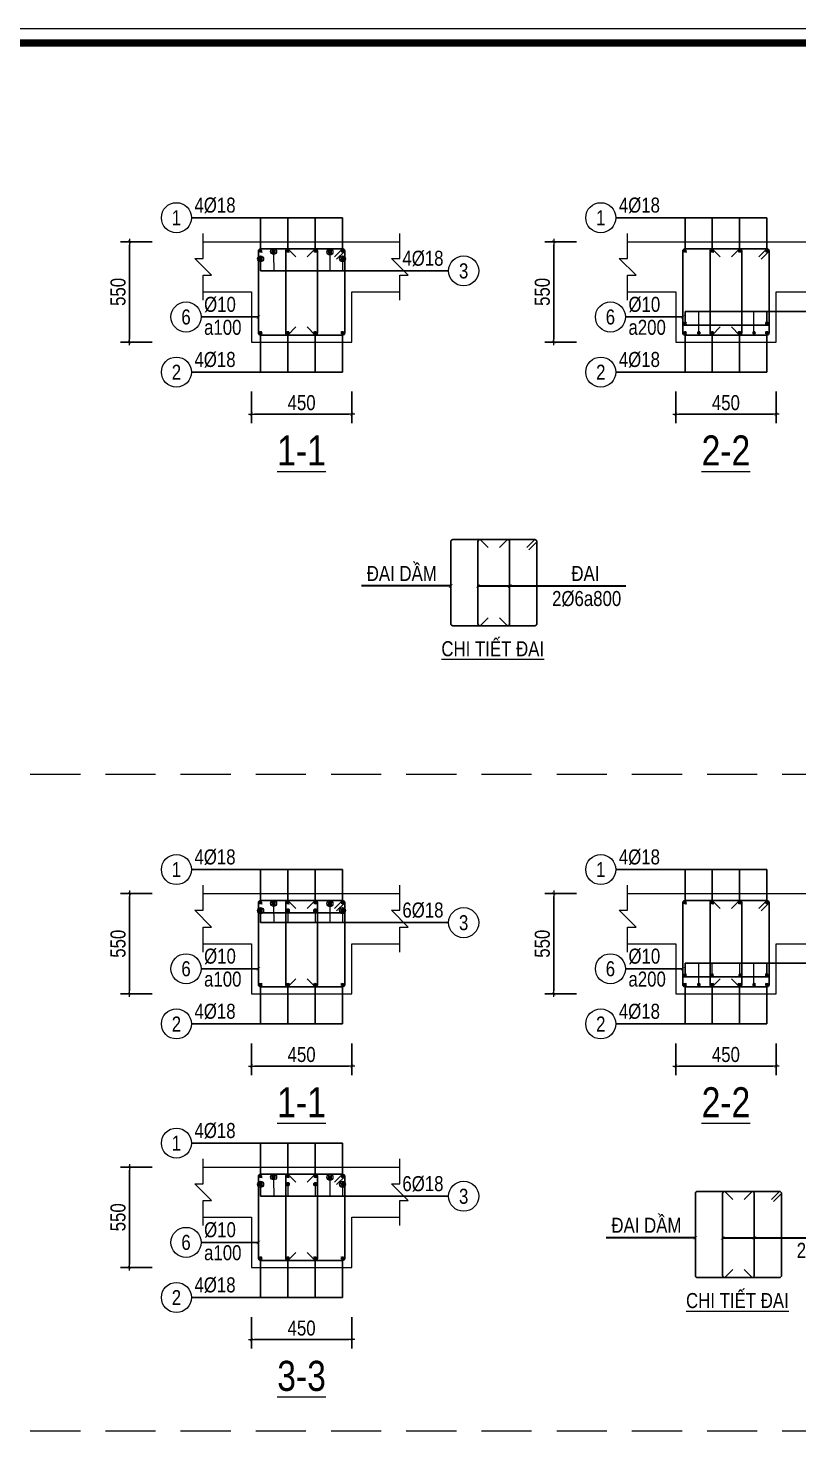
# Model space of a CAD drawing. Header units: millimetres. Extents: x 397144 to 10081729, y 99180 to 1327802.
# Drawn here: x 4946735 to 4954403, y 707265 to 721490 of the extents above; entities that cross this region are included whole.
import ezdxf
from ezdxf.enums import TextEntityAlignment as Align

# ---------------------------------------------------------------- set-up
doc = ezdxf.new("R2010")
doc.units = ezdxf.units.MM
doc.header["$PDSIZE"] = -10
doc.linetypes.add('HIDDEN', pattern=[0.375, 0.25, -0.125])
doc.layers.get('0').update_dxf_attribs({"linetype": 'CONTINUOUS'})
doc.layers.get('Defpoints').update_dxf_attribs({"color": 12, "linetype": 'CONTINUOUS'})
for name, color, linetype, lineweight in [('kata_dim', 8, 'CONTINUOUS', 13), ('kata_net khuat', 9, 'HIDDEN', 5), ('kata_net manh', 8, 'CONTINUOUS', 5), ('kata_net thay', 4, 'CONTINUOUS', 20), ('kata_text', 7, 'CONTINUOUS', 20), ('kata_thep chu', 1, 'CONTINUOUS', 35), ('kata_thep dai', 220, 'CONTINUOUS', 25)]:
    doc.layers.add(name, color=color, linetype=linetype, lineweight=lineweight)
doc.styles.add('kata_text', font='arial.ttf', dxfattribs={"width": 0.8})
doc.styles.add('Star-HelCon', font='VHELVCN_0.TTF')
doc.dimstyles.new('kata_dim_30', dxfattribs={"dimscale": 60, "dimtxt": 2.5, "dimasz": 0.5, "dimexe": 1.5, "dimexo": 2.5, "dimtad": 1, "dimdec": 0, "dimlfac": 0.5, "dimzin": 0, "dimdsep": 46, "dimtxsty": 'kata_text', "dimblk": 'kata_block_ArchTick', "dimcen": 0.09, "dimdle": 1.2, "dimclrd": 8, "dimclre": 8, "dimclrt": 3, "dimadec": 0, "dimazin": 0, "dimtfac": 1, "dimtdec": 0, "dimtix": 1, "dimtofl": 0, "dimtmove": 0, "dimatfit": 3, "dimfxl": 3.75, "dimfxlon": 1, "dimtolj": 1, "dimtzin": 0, "dimarcsym": 0})
doc.dimstyles.new('kata_dim_70', dxfattribs={"dimscale": 70, "dimtxt": 2.15, "dimasz": 0.5, "dimexe": 1, "dimexo": 2, "dimtad": 1, "dimdec": 0, "dimrnd": 5, "dimzin": 0, "dimdsep": 46, "dimtxsty": 'Star-HelCon', "dimblk": 'kata_block_ArchTick', "dimcen": 0.09, "dimdle": 1.2, "dimclrd": 8, "dimclre": 8, "dimclrt": 3, "dimadec": 0, "dimazin": 0, "dimtfac": 1, "dimtdec": 0, "dimtix": 1, "dimtmove": 2, "dimatfit": 3, "dimfxl": 3.75, "dimfxlon": 1, "dimtolj": 1, "dimtzin": 0, "dimarcsym": 0})

# ---------------------------------------------------------------- blocks, each defined once
blk = doc.blocks.new('CHG_XX_Khung ten')
blk.add_lwpolyline([(15, 579), (826, 579), (826, 15), (15, 15)], close=True)
at = {"color": 4, "linetype": 'Continuous', "const_width": 1}
blk.add_lwpolyline([(17, 577), (824, 577), (824, 17), (17, 17)], close=True, dxfattribs=at)
blk = doc.blocks.new('kata_block_ArchTick')
at = {"color": 8}
blk.add_line((1, 0), (-1, 0), dxfattribs=at)
at = {"color": 8, "const_width": 0.15}
blk.add_lwpolyline([(-0.5, -0.5), (0.5, 0.5)], dxfattribs=at)
blk = doc.blocks.new('*D75')
at = {"layer": 'Defpoints', "color": 0, "transparency": 16777216}
for p in [(4948958, 711860), (4949958, 711860), (4949958, 711140)]:
    blk.add_point(p, dxfattribs=at)
at = {"layer": 'kata_dim', "color": 8, "lineweight": -2, "transparency": 16777216}
for p, q in [((4948958, 711365), (4948958, 711050)), ((4949958, 711365), (4949958, 711050)), ((4948988, 711140), (4949928, 711140))]:
    blk.add_line(p, q, dxfattribs=at)
at = {"layer": 'kata_dim', "color": 8, "lineweight": -2, "transparency": 16777216, "xscale": 30, "yscale": 30, "zscale": 30, "rotation": 180}
blk.add_blockref('kata_block_ArchTick', (4948958, 711140), dxfattribs=at)
at = {"layer": 'kata_dim', "color": 8, "lineweight": -2, "transparency": 16777216, "xscale": 30, "yscale": 30, "zscale": 30}
blk.add_blockref('kata_block_ArchTick', (4949958, 711140), dxfattribs=at)
at = {"layer": 'kata_dim', "color": 3, "transparency": 16777216, "insert": (4949458, 711254), "char_height": 150, "attachment_point": 5, "style": 'kata_text'}
blk.add_mtext('\\A1;450', dxfattribs=at)
blk = doc.blocks.new('kata_block_TD')
at = {"color": 6, "linetype": 'ByBlock', "lineweight": -2, "style": 'kata_text', "width": 0.8}
blk.add_attdef('SECTDET2', text='', height=5, dxfattribs=at).set_placement((0, 7.97), align=Align.CENTER)
at = {"color": 0, "linetype": 'ByBlock', "lineweight": -2, "style": 'kata_text', "width": 0.8}
blk.add_attdef('SECTDET1', text='', height=5, dxfattribs=at).set_placement((0, 1.47), align=Align.CENTER)
at = {"color": 3, "lineweight": 25, "style": 'kata_text', "width": 0.8}
blk.add_attdef('SSCALE', text='', height=2.5, dxfattribs=at).set_placement((0, -4), align=Align.CENTER)
blk = doc.blocks.new('*D76')
at = {"layer": 'Defpoints', "color": 0, "transparency": 16777216}
for p in [(4947742, 712860), (4948958, 712860), (4948958, 711860)]:
    blk.add_point(p, dxfattribs=at)
at = {"layer": 'kata_dim', "color": 8, "lineweight": -2, "transparency": 16777216}
for p, q in [((4947967, 712860), (4947652, 712860)), ((4947742, 711890), (4947742, 712830)), ((4947967, 711860), (4947652, 711860))]:
    blk.add_line(p, q, dxfattribs=at)
at = {"layer": 'kata_dim', "color": 8, "lineweight": -2, "transparency": 16777216, "xscale": 30, "yscale": 30, "zscale": 30}
for p, rotation in [((4947742, 712860), 90), ((4947742, 711860), 270)]:
    blk.add_blockref('kata_block_ArchTick', p, dxfattribs=dict(at, rotation=rotation))
at = {"layer": 'kata_dim', "color": 3, "transparency": 16777216, "insert": (4947628, 712360), "char_height": 150, "attachment_point": 5, "rotation": 90, "style": 'kata_text'}
blk.add_mtext('\\A1;550', dxfattribs=at)
blk = doc.blocks.new('kata_block_THEP')
at = {"layer": 'kata_thep chu', "color": 0}
for p, q in [((-0.5, 0), (0.5, 0)), ((-0.35, 0.35), (0.35, -0.35)), ((0.35, 0.35), (-0.35, -0.35)), ((0, 0.5), (0, -0.5))]:
    blk.add_line(p, q, dxfattribs=at)
at = {"layer": 'kata_thep chu', "color": 0, "const_width": 0.0833}
blk.add_lwpolyline([(-0.5, 0, 1), (0.5, 0, 1), (-0.5, 0, 1)], format="xyb", dxfattribs=at)
blk = doc.blocks.new('*U12')
blk.add_circle((-2.5, 0), 2.5)
at = {"layer": 'kata_text', "color": 3, "style": 'kata_text', "width": 0.8}
blk.add_attdef('DK1', (0.5, 0.85), '', height=2.5, dxfattribs=at)
at = {"layer": 'kata_text', "color": 7, "style": 'kata_text', "width": 0.8}
blk.add_attdef('SH2', text='', height=2.5, dxfattribs=at).set_placement((-2.5, 0), align=Align.MIDDLE)
blk = doc.blocks.new('*U11')
blk.add_circle((2.5, 0), 2.5)
at = {"layer": 'kata_text', "color": 3, "style": 'kata_text', "width": 0.8}
blk.add_attdef('DK2', text='', height=2.5, dxfattribs=at).set_placement((-0.85, 0.85), align=Align.RIGHT)
at = {"layer": 'kata_text', "color": 7, "style": 'kata_text', "width": 0.8}
blk.add_attdef('SH3', text='', height=2.5, dxfattribs=at).set_placement((2.5, 0), align=Align.MIDDLE)
blk = doc.blocks.new('*U13')
blk.add_circle((-2.5, 0), 2.5)
at = {"layer": 'kata_text', "color": 3, "style": 'kata_text', "width": 0.8}
for tag, p in [('DK1', (0.5, 0.85)), ('KC1', (0.5, -2.97))]:
    blk.add_attdef(tag, p, '', height=2.5, dxfattribs=at)
at = {"layer": 'kata_text', "color": 7, "style": 'kata_text', "width": 0.8}
blk.add_attdef('SH2', text='', height=2.5, dxfattribs=at).set_placement((-2.5, 0), align=Align.MIDDLE)
blk = doc.blocks.new('*D77')
at = {"layer": 'Defpoints', "color": 0, "transparency": 16777216}
for p in [(4953189, 711860), (4954189, 711860), (4954189, 711140)]:
    blk.add_point(p, dxfattribs=at)
at = {"layer": 'kata_dim', "color": 8, "lineweight": -2, "transparency": 16777216}
for p, q in [((4953189, 711365), (4953189, 711050)), ((4954189, 711365), (4954189, 711050)), ((4953219, 711140), (4954159, 711140))]:
    blk.add_line(p, q, dxfattribs=at)
at = {"layer": 'kata_dim', "color": 8, "lineweight": -2, "transparency": 16777216, "xscale": 30, "yscale": 30, "zscale": 30, "rotation": 180}
blk.add_blockref('kata_block_ArchTick', (4953189, 711140), dxfattribs=at)
at = {"layer": 'kata_dim', "color": 8, "lineweight": -2, "transparency": 16777216, "xscale": 30, "yscale": 30, "zscale": 30}
blk.add_blockref('kata_block_ArchTick', (4954189, 711140), dxfattribs=at)
at = {"layer": 'kata_dim', "color": 3, "transparency": 16777216, "insert": (4953689, 711254), "char_height": 150, "attachment_point": 5, "style": 'kata_text'}
blk.add_mtext('\\A1;450', dxfattribs=at)
blk = doc.blocks.new('*D78')
at = {"layer": 'Defpoints', "color": 0, "transparency": 16777216}
for p in [(4951973, 712860), (4953189, 712860), (4953189, 711860)]:
    blk.add_point(p, dxfattribs=at)
at = {"layer": 'kata_dim', "color": 8, "lineweight": -2, "transparency": 16777216}
for p, q in [((4952198, 712860), (4951883, 712860)), ((4951973, 711890), (4951973, 712830)), ((4952198, 711860), (4951883, 711860))]:
    blk.add_line(p, q, dxfattribs=at)
at = {"layer": 'kata_dim', "color": 8, "lineweight": -2, "transparency": 16777216, "xscale": 30, "yscale": 30, "zscale": 30}
for p, rotation in [((4951973, 712860), 90), ((4951973, 711860), 270)]:
    blk.add_blockref('kata_block_ArchTick', p, dxfattribs=dict(at, rotation=rotation))
at = {"layer": 'kata_dim', "color": 3, "transparency": 16777216, "insert": (4951859, 712360), "char_height": 150, "attachment_point": 5, "rotation": 90, "style": 'kata_text'}
blk.add_mtext('\\A1;550', dxfattribs=at)
blk = doc.blocks.new('*D79')
at = {"layer": 'Defpoints', "color": 0, "transparency": 16777216}
for p in [(4948958, 709131), (4949958, 709131), (4949958, 708411)]:
    blk.add_point(p, dxfattribs=at)
at = {"layer": 'kata_dim', "color": 8, "lineweight": -2, "transparency": 16777216}
for p, q in [((4948958, 708636), (4948958, 708321)), ((4949958, 708636), (4949958, 708321)), ((4948988, 708411), (4949928, 708411))]:
    blk.add_line(p, q, dxfattribs=at)
at = {"layer": 'kata_dim', "color": 8, "lineweight": -2, "transparency": 16777216, "xscale": 30, "yscale": 30, "zscale": 30, "rotation": 180}
blk.add_blockref('kata_block_ArchTick', (4948958, 708411), dxfattribs=at)
at = {"layer": 'kata_dim', "color": 8, "lineweight": -2, "transparency": 16777216, "xscale": 30, "yscale": 30, "zscale": 30}
blk.add_blockref('kata_block_ArchTick', (4949958, 708411), dxfattribs=at)
at = {"layer": 'kata_dim', "color": 3, "transparency": 16777216, "insert": (4949458, 708525), "char_height": 150, "attachment_point": 5, "style": 'kata_text'}
blk.add_mtext('\\A1;450', dxfattribs=at)
blk = doc.blocks.new('*D80')
at = {"layer": 'Defpoints', "color": 0, "transparency": 16777216}
for p in [(4947742, 710131), (4948958, 710131), (4948958, 709131)]:
    blk.add_point(p, dxfattribs=at)
at = {"layer": 'kata_dim', "color": 8, "lineweight": -2, "transparency": 16777216}
for p, q in [((4947967, 710131), (4947652, 710131)), ((4947742, 709161), (4947742, 710101)), ((4947967, 709131), (4947652, 709131))]:
    blk.add_line(p, q, dxfattribs=at)
at = {"layer": 'kata_dim', "color": 8, "lineweight": -2, "transparency": 16777216, "xscale": 30, "yscale": 30, "zscale": 30}
for p, rotation in [((4947742, 710131), 90), ((4947742, 709131), 270)]:
    blk.add_blockref('kata_block_ArchTick', p, dxfattribs=dict(at, rotation=rotation))
at = {"layer": 'kata_dim', "color": 3, "transparency": 16777216, "insert": (4947628, 709631), "char_height": 150, "attachment_point": 5, "rotation": 90, "style": 'kata_text'}
blk.add_mtext('\\A1;550', dxfattribs=at)
blk = doc.blocks.new('*D443')
at = {"layer": 'Defpoints', "color": 0, "transparency": 16777216}
for p in [(4948958, 718363), (4949958, 718363), (4949958, 717643)]:
    blk.add_point(p, dxfattribs=at)
at = {"layer": 'kata_dim', "color": 8, "lineweight": -2, "transparency": 16777216}
for p, q in [((4948958, 717868), (4948958, 717553)), ((4949958, 717868), (4949958, 717553)), ((4948988, 717643), (4949928, 717643))]:
    blk.add_line(p, q, dxfattribs=at)
at = {"layer": 'kata_dim', "color": 8, "lineweight": -2, "transparency": 16777216, "xscale": 30, "yscale": 30, "zscale": 30, "rotation": 180}
blk.add_blockref('kata_block_ArchTick', (4948958, 717643), dxfattribs=at)
at = {"layer": 'kata_dim', "color": 8, "lineweight": -2, "transparency": 16777216, "xscale": 30, "yscale": 30, "zscale": 30}
blk.add_blockref('kata_block_ArchTick', (4949958, 717643), dxfattribs=at)
at = {"layer": 'kata_dim', "color": 3, "transparency": 16777216, "insert": (4949458, 717757), "char_height": 150, "attachment_point": 5, "style": 'kata_text'}
blk.add_mtext('\\A1;450', dxfattribs=at)
blk = doc.blocks.new('*D444')
at = {"layer": 'Defpoints', "color": 0, "transparency": 16777216}
for p in [(4947742, 719363), (4948958, 719363), (4948958, 718363)]:
    blk.add_point(p, dxfattribs=at)
at = {"layer": 'kata_dim', "color": 8, "lineweight": -2, "transparency": 16777216}
for p, q in [((4947967, 719363), (4947652, 719363)), ((4947742, 718393), (4947742, 719333)), ((4947967, 718363), (4947652, 718363))]:
    blk.add_line(p, q, dxfattribs=at)
at = {"layer": 'kata_dim', "color": 8, "lineweight": -2, "transparency": 16777216, "xscale": 30, "yscale": 30, "zscale": 30}
for p, rotation in [((4947742, 719363), 90), ((4947742, 718363), 270)]:
    blk.add_blockref('kata_block_ArchTick', p, dxfattribs=dict(at, rotation=rotation))
at = {"layer": 'kata_dim', "color": 3, "transparency": 16777216, "insert": (4947628, 718863), "char_height": 150, "attachment_point": 5, "rotation": 90, "style": 'kata_text'}
blk.add_mtext('\\A1;550', dxfattribs=at)
blk = doc.blocks.new('*D445')
at = {"layer": 'Defpoints', "color": 0, "transparency": 16777216}
for p in [(4953189, 718363), (4954189, 718363), (4954189, 717643)]:
    blk.add_point(p, dxfattribs=at)
at = {"layer": 'kata_dim', "color": 8, "lineweight": -2, "transparency": 16777216}
for p, q in [((4953189, 717868), (4953189, 717553)), ((4954189, 717868), (4954189, 717553)), ((4953219, 717643), (4954159, 717643))]:
    blk.add_line(p, q, dxfattribs=at)
at = {"layer": 'kata_dim', "color": 8, "lineweight": -2, "transparency": 16777216, "xscale": 30, "yscale": 30, "zscale": 30, "rotation": 180}
blk.add_blockref('kata_block_ArchTick', (4953189, 717643), dxfattribs=at)
at = {"layer": 'kata_dim', "color": 8, "lineweight": -2, "transparency": 16777216, "xscale": 30, "yscale": 30, "zscale": 30}
blk.add_blockref('kata_block_ArchTick', (4954189, 717643), dxfattribs=at)
at = {"layer": 'kata_dim', "color": 3, "transparency": 16777216, "insert": (4953689, 717757), "char_height": 150, "attachment_point": 5, "style": 'kata_text'}
blk.add_mtext('\\A1;450', dxfattribs=at)
blk = doc.blocks.new('*D446')
at = {"layer": 'Defpoints', "color": 0, "transparency": 16777216}
for p in [(4951973, 719363), (4953189, 719363), (4953189, 718363)]:
    blk.add_point(p, dxfattribs=at)
at = {"layer": 'kata_dim', "color": 8, "lineweight": -2, "transparency": 16777216}
for p, q in [((4952198, 719363), (4951883, 719363)), ((4951973, 718393), (4951973, 719333)), ((4952198, 718363), (4951883, 718363))]:
    blk.add_line(p, q, dxfattribs=at)
at = {"layer": 'kata_dim', "color": 8, "lineweight": -2, "transparency": 16777216, "xscale": 30, "yscale": 30, "zscale": 30}
for p, rotation in [((4951973, 719363), 90), ((4951973, 718363), 270)]:
    blk.add_blockref('kata_block_ArchTick', p, dxfattribs=dict(at, rotation=rotation))
at = {"layer": 'kata_dim', "color": 3, "transparency": 16777216, "insert": (4951859, 718863), "char_height": 150, "attachment_point": 5, "rotation": 90, "style": 'kata_text'}
blk.add_mtext('\\A1;550', dxfattribs=at)
blk = doc.blocks.new('ct dai')
at = {"layer": 'kata_thep dai'}
for points in [[(3878223, -233111), (3878303, -233031, -0.414214), (3878325, -233053), (3878325, -233869, -0.414214), (3878303, -233891), (3877487, -233891, -0.414214), (3877465, -233869), (3877465, -233053, -0.414214), (3877487, -233031), (3878303, -233031, -0.414214), (3878325, -233053), (3878245, -233133)], [(3877839, -233811), (3877759, -233891), (3877759, -233891, -0.414214), (3877737, -233869), (3877737, -233053, -0.414214), (3877759, -233031), (3877759, -233031), (3877839, -233111)], [(3878031, -233031), (3878031, -233031, -0.414214), (3878053, -233053), (3878053, -233869, -0.414214), (3878031, -233891), (3878031, -233891), (3877951, -233811)], [(3877951, -233111), (3878031, -233031), (3878031, -233031, -0.414214), (3878053, -233053), (3878053, -233053)]]:
    blk.add_lwpolyline(points, format="xyb", dxfattribs=at)
at = {"layer": 'kata_text', "color": 3, "style": 'kata_text', "width": 0.8}
for s, p in [('ĐAI DẦM', (3876628, -233444)), ('ĐAI', (3878669, -233444)), ('2%%C6a800', (3878476, -233694))]:
    blk.add_text(s, height=150, dxfattribs=at).set_placement(p)
at = {"layer": 'kata_text', "style": 'kata_text', "width": 0.8}
blk.add_text('%%UCHI TIẾT ĐAI', height=150, dxfattribs=at).set_placement((3877372, -234195))
at = {"layer": 'kata_net manh'}
for points in [[(3877465, -233494), (3876577, -233494)], [(3877737, -233494), (3878896, -233494)], [(3878053, -233494), (3879212, -233494)]]:
    blk.add_leader(points, dimstyle='kata_dim_70', override={"dimasz": 0.5, "dimldrblk": 'ArchTick'}, dxfattribs=at)

msp = doc.modelspace()

# ---------------------------------------------------------------- block references
at = {"layer": 'kata_net thay', "xscale": 72.589395827735, "yscale": 72.589395827735, "zscale": 72.589395827735}
msp.add_blockref('CHG_XX_Khung ten', (4906481.36832, 679461.165), dxfattribs=at)

# ---------------------------------------------------------------- next in the draw order: linework, layer by layer
at = {"layer": 'kata_dim'}
for points in [[(4948477.59541, 718779.48816), (4948477.59541, 719029.48816), (4948560.92874, 719029.48816), (4948394.26207, 719196.15483), (4948477.59541, 719196.15483), (4948477.59541, 719446.15483)], [(4950437.59541, 718779.48816), (4950437.59541, 719029.48816), (4950520.92874, 719029.48816), (4950354.26207, 719196.15483), (4950437.59541, 719196.15483), (4950437.59541, 719446.15483)], [(4952709.49332, 718779.48816), (4952709.49332, 719029.48816), (4952792.82665, 719029.48816), (4952626.15998, 719196.15483), (4952709.49332, 719196.15483), (4952709.49332, 719446.15483)], [(4948477.59541, 712276.97362), (4948477.59541, 712526.97362), (4948560.92874, 712526.97362), (4948394.26207, 712693.64029), (4948477.59541, 712693.64029), (4948477.59541, 712943.64029)], [(4950437.59541, 712276.97362), (4950437.59541, 712526.97362), (4950520.92874, 712526.97362), (4950354.26207, 712693.64029), (4950437.59541, 712693.64029), (4950437.59541, 712943.64029)], [(4952709.49332, 712276.97362), (4952709.49332, 712526.97362), (4952792.82665, 712526.97362), (4952626.15998, 712693.64029), (4952709.49332, 712693.64029), (4952709.49332, 712943.64029)], [(4948477.59541, 709547.4822), (4948477.59541, 709797.4822), (4948560.92874, 709797.4822), (4948394.26207, 709964.14886), (4948477.59541, 709964.14886), (4948477.59541, 710214.14886)], [(4950437.59541, 709547.4822), (4950437.59541, 709797.4822), (4950520.92874, 709797.4822), (4950354.26207, 709964.14886), (4950437.59541, 709964.14886), (4950437.59541, 710214.14886)]]:
    msp.add_lwpolyline(points, dxfattribs=at)
at = {"layer": 'kata_net khuat', "ltscale": 2000}
for points in [[(4907751.56005, 714052.19195), (4956350.28325, 714052.19195)], [(4907751.56005, 707501.87219), (4956386.45524, 707501.87219)]]:
    msp.add_lwpolyline(points, dxfattribs=at)
at = {"layer": 'kata_net manh'}
for p, q in [((4949049.59541, 719162.82149), (4949049.59541, 719072.82149)), ((4949178.84925, 719236.20671), (4949179.66663, 719072.82149)), ((4949740.51713, 719231.59535), (4949740.51713, 719072.82149)), ((4949865.59541, 719162.82149), (4949865.59541, 719072.82149)), ((4953418.48582, 718454.82149), (4953418.48582, 718667.21577)), ((4953968.79532, 718454.82149), (4953968.79532, 718667.21577)), ((4949178.84925, 712733.69217), (4949179.66663, 712570.30696)), ((4949740.51713, 712729.08081), (4949740.51713, 712570.30696)), ((4949049.59541, 712660.30696), (4949049.59541, 712570.30696)), ((4949321.59541, 712690.30696), (4949321.59541, 712570.30696)), ((4949593.59541, 712690.30696), (4949593.59541, 712570.30696)), ((4949865.59541, 712660.30696), (4949865.59541, 712570.30696)), ((4953418.48582, 711952.30696), (4953418.48582, 712164.70123)), ((4953550.88703, 712046.8316), (4953550.88703, 712164.70123)), ((4953829.56085, 712045.8136), (4953829.56085, 712163.68323)), ((4953968.79532, 711952.30696), (4953968.79532, 712164.70123)), ((4949178.84925, 710004.20074), (4949179.66663, 709840.81553)), ((4949049.59541, 709930.81553), (4949049.59541, 709840.81553)), ((4949321.59541, 709960.81553), (4949321.59541, 709840.81553)), ((4949593.59541, 709960.81553), (4949593.59541, 709840.81553)), ((4949740.51713, 709999.58938), (4949740.51713, 709840.81553)), ((4949865.59541, 709930.81553), (4949865.59541, 709840.81553))]:
    msp.add_line(p, q, dxfattribs=at)
for centre in [(4949178.51513, 719266.20485), (4949740.51713, 719261.59535), (4949049.59541, 719192.82149), (4949865.59541, 719192.82149), (4949049.59541, 712690.30696), (4949178.51513, 712763.69031), (4949740.51713, 712759.08081), (4949865.59541, 712690.30696), (4949178.51513, 710034.19888), (4949740.51713, 710029.58938), (4949049.59541, 709960.81553), (4949865.59541, 709960.81553)]:
    msp.add_circle(centre, 30, dxfattribs=at)
at = {"layer": 'kata_net thay'}
for p, q in [((4948477.59541, 719362.82149), (4950437.59541, 719362.82149)), ((4952709.49332, 719362.82149), (4954669.49332, 719362.82149)), ((4948477.59541, 712860.30696), (4950437.59541, 712860.30696)), ((4952709.49332, 712860.30696), (4954669.49332, 712860.30696)), ((4948477.59541, 710130.81553), (4950437.59541, 710130.81553))]:
    msp.add_line(p, q, dxfattribs=at)
for points in [[(4948477.59541, 718862.82149), (4948957.59541, 718862.82149), (4948957.59541, 718362.82149), (4949957.59541, 718362.82149), (4949957.59541, 718862.82149), (4950437.59541, 718862.82149)], [(4952709.49332, 718862.82149), (4953189.49332, 718862.82149), (4953189.49332, 718362.82149), (4954189.49332, 718362.82149), (4954189.49332, 718862.82149), (4954669.49332, 718862.82149)], [(4948477.59541, 712360.30696), (4948957.59541, 712360.30696), (4948957.59541, 711860.30696), (4949957.59541, 711860.30696), (4949957.59541, 712360.30696), (4950437.59541, 712360.30696)], [(4952709.49332, 712360.30696), (4953189.49332, 712360.30696), (4953189.49332, 711860.30696), (4954189.49332, 711860.30696), (4954189.49332, 712360.30696), (4954669.49332, 712360.30696)], [(4948477.59541, 709630.81553), (4948957.59541, 709630.81553), (4948957.59541, 709130.81553), (4949957.59541, 709130.81553), (4949957.59541, 709630.81553), (4950437.59541, 709630.81553)]]:
    msp.add_lwpolyline(points, dxfattribs=at)
at = {"layer": 'kata_thep dai'}
for p, q in [((4953259.49332, 718530.77635), (4954119.49332, 718530.77635)), ((4949027.59541, 712667.47211), (4949887.59541, 712667.47211)), ((4953259.49332, 712028.26181), (4954119.49332, 712028.26181))]:
    msp.add_line(p, q, dxfattribs=at)
for points in [[(4949785.59541, 719212.82149), (4949865.59541, 719292.82149, -0.414213562), (4949887.59541, 719270.82149), (4949887.59541, 718454.82149, -0.414213562), (4949865.59541, 718432.82149), (4949049.59541, 718432.82149, -0.414213562), (4949027.59541, 718454.82149), (4949027.59541, 719270.82149, -0.414213562), (4949049.59541, 719292.82149), (4949865.59541, 719292.82149, -0.414213562), (4949887.59541, 719270.82149), (4949807.59541, 719190.82149)], [(4949401.59541, 718512.82149), (4949321.59541, 718432.82149), (4949321.59541, 718432.82149, -0.414213562), (4949299.59541, 718454.82149), (4949299.59541, 719270.82149, -0.414213562), (4949321.59541, 719292.82149), (4949321.59541, 719292.82149), (4949401.59541, 719212.82149)], [(4949593.59541, 719292.82149), (4949593.59541, 719292.82149, -0.414213562), (4949615.59541, 719270.82149), (4949615.59541, 718454.82149, -0.414213562), (4949593.59541, 718432.82149), (4949593.59541, 718432.82149), (4949513.59541, 718512.82149)], [(4949513.59541, 719212.82149), (4949593.59541, 719292.82149), (4949593.59541, 719292.82149, -0.414213562), (4949615.59541, 719270.82149), (4949615.59541, 719270.82149)], [(4954017.49332, 719212.82149), (4954097.49332, 719292.82149, -0.414213562), (4954119.49332, 719270.82149), (4954119.49332, 718454.82149, -0.414213562), (4954097.49332, 718432.82149), (4953281.49332, 718432.82149, -0.414213562), (4953259.49332, 718454.82149), (4953259.49332, 719270.82149, -0.414213562), (4953281.49332, 719292.82149), (4954097.49332, 719292.82149, -0.414213562), (4954119.49332, 719270.82149), (4954039.49332, 719190.82149)], [(4953633.49332, 718512.82149), (4953553.49332, 718432.82149), (4953553.49332, 718432.82149, -0.414213562), (4953531.49332, 718454.82149), (4953531.49332, 719270.82149, -0.414213562), (4953553.49332, 719292.82149), (4953553.49332, 719292.82149), (4953633.49332, 719212.82149)], [(4953825.49332, 719292.82149), (4953825.49332, 719292.82149, -0.414213562), (4953847.49332, 719270.82149), (4953847.49332, 718454.82149, -0.414213562), (4953825.49332, 718432.82149), (4953825.49332, 718432.82149), (4953745.49332, 718512.82149)], [(4953745.49332, 719212.82149), (4953825.49332, 719292.82149), (4953825.49332, 719292.82149, -0.414213562), (4953847.49332, 719270.82149), (4953847.49332, 719270.82149)], [(4949785.59541, 712710.30696), (4949865.59541, 712790.30696, -0.414213562), (4949887.59541, 712768.30696), (4949887.59541, 711952.30696, -0.414213562), (4949865.59541, 711930.30696), (4949049.59541, 711930.30696, -0.414213562), (4949027.59541, 711952.30696), (4949027.59541, 712768.30696, -0.414213562), (4949049.59541, 712790.30696), (4949865.59541, 712790.30696, -0.414213562), (4949887.59541, 712768.30696), (4949807.59541, 712688.30696)], [(4949401.59541, 712010.30696), (4949321.59541, 711930.30696), (4949321.59541, 711930.30696, -0.414213562), (4949299.59541, 711952.30696), (4949299.59541, 712768.30696, -0.414213562), (4949321.59541, 712790.30696), (4949321.59541, 712790.30696), (4949401.59541, 712710.30696)], [(4949593.59541, 712790.30696), (4949593.59541, 712790.30696, -0.414213562), (4949615.59541, 712768.30696), (4949615.59541, 711952.30696, -0.414213562), (4949593.59541, 711930.30696), (4949593.59541, 711930.30696), (4949513.59541, 712010.30696)], [(4949513.59541, 712710.30696), (4949593.59541, 712790.30696), (4949593.59541, 712790.30696, -0.414213562), (4949615.59541, 712768.30696), (4949615.59541, 712768.30696)], [(4954017.49332, 712710.30696), (4954097.49332, 712790.30696, -0.414213562), (4954119.49332, 712768.30696), (4954119.49332, 711952.30696, -0.414213562), (4954097.49332, 711930.30696), (4953281.49332, 711930.30696, -0.414213562), (4953259.49332, 711952.30696), (4953259.49332, 712768.30696, -0.414213562), (4953281.49332, 712790.30696), (4954097.49332, 712790.30696, -0.414213562), (4954119.49332, 712768.30696), (4954039.49332, 712688.30696)], [(4953633.49332, 712010.30696), (4953553.49332, 711930.30696), (4953553.49332, 711930.30696, -0.414213562), (4953531.49332, 711952.30696), (4953531.49332, 712768.30696, -0.414213562), (4953553.49332, 712790.30696), (4953553.49332, 712790.30696), (4953633.49332, 712710.30696)], [(4953825.49332, 712790.30696), (4953825.49332, 712790.30696, -0.414213562), (4953847.49332, 712768.30696), (4953847.49332, 711952.30696, -0.414213562), (4953825.49332, 711930.30696), (4953825.49332, 711930.30696), (4953745.49332, 712010.30696)], [(4953745.49332, 712710.30696), (4953825.49332, 712790.30696), (4953825.49332, 712790.30696, -0.414213562), (4953847.49332, 712768.30696), (4953847.49332, 712768.30696)], [(4949785.59541, 709980.81553), (4949865.59541, 710060.81553, -0.414213562), (4949887.59541, 710038.81553), (4949887.59541, 709222.81553, -0.414213562), (4949865.59541, 709200.81553), (4949049.59541, 709200.81553, -0.414213562), (4949027.59541, 709222.81553), (4949027.59541, 710038.81553, -0.414213562), (4949049.59541, 710060.81553), (4949865.59541, 710060.81553, -0.414213562), (4949887.59541, 710038.81553), (4949807.59541, 709958.81553)], [(4949401.59541, 709280.81553), (4949321.59541, 709200.81553), (4949321.59541, 709200.81553, -0.414213562), (4949299.59541, 709222.81553), (4949299.59541, 710038.81553, -0.414213562), (4949321.59541, 710060.81553), (4949321.59541, 710060.81553), (4949401.59541, 709980.81553)], [(4949593.59541, 710060.81553), (4949593.59541, 710060.81553, -0.414213562), (4949615.59541, 710038.81553), (4949615.59541, 709222.81553, -0.414213562), (4949593.59541, 709200.81553), (4949593.59541, 709200.81553), (4949513.59541, 709280.81553)], [(4949513.59541, 709980.81553), (4949593.59541, 710060.81553), (4949593.59541, 710060.81553, -0.414213562), (4949615.59541, 710038.81553), (4949615.59541, 710038.81553)]]:
    msp.add_lwpolyline(points, format="xyb", dxfattribs=at)

# ---------------------------------------------------------------- next in the draw order: block references
at = {"layer": 'kata_net manh', "xscale": 60, "yscale": 60, "zscale": 60}
for name, p, values in [('*U12', (4948359.59541, 719602.82149), {'SH2': '1', 'DK1': '4%%C18'}), ('*U12', (4952591.49332, 719602.82149), {'SH2': '1', 'DK1': '4%%C18'}), ('*U11', (4950923.97816, 719072.82149), {'SH3': '3', 'DK2': '4%%C18'}), ('*U13', (4948455.59541, 718612.82149), {'SH2': '6', 'DK1': '%%C10', 'KC1': 'a100'}), ('*U13', (4952687.49332, 718612.82149), {'SH2': '6', 'DK1': '%%C10', 'KC1': 'a200'}), ('*U12', (4948359.59541, 718062.82149), {'SH2': '2', 'DK1': '4%%C18'}), ('*U12', (4952591.49332, 718062.82149), {'SH2': '2', 'DK1': '4%%C18'}), ('*U12', (4948359.59541, 713100.30696), {'SH2': '1', 'DK1': '4%%C18'}), ('*U12', (4952591.49332, 713100.30696), {'SH2': '1', 'DK1': '4%%C18'}), ('*U11', (4950923.97816, 712570.30696), {'SH3': '3', 'DK2': '6%%C18'}), ('*U13', (4948455.59541, 712110.30696), {'SH2': '6', 'DK1': '%%C10', 'KC1': 'a100'}), ('*U13', (4952687.49332, 712110.30696), {'SH2': '6', 'DK1': '%%C10', 'KC1': 'a200'}), ('*U12', (4948359.59541, 711560.30696), {'SH2': '2', 'DK1': '4%%C18'}), ('*U12', (4952591.49332, 711560.30696), {'SH2': '2', 'DK1': '4%%C18'}), ('*U12', (4948359.59541, 710370.81553), {'SH2': '1', 'DK1': '4%%C18'}), ('*U11', (4950923.97816, 709840.81553), {'SH3': '3', 'DK2': '6%%C18'}), ('*U13', (4948455.59541, 709380.81553), {'SH2': '6', 'DK1': '%%C10', 'KC1': 'a100'}), ('*U12', (4948359.59541, 708830.81553), {'SH2': '2', 'DK1': '4%%C18'})]:
    msp.add_blockref(name, p, dxfattribs=at).add_auto_attribs(values)
at = {"layer": 'kata_text'}
ref = msp.add_blockref('kata_block_TD', (4949457.59541, 717042.82149), dxfattribs=dict(at, xscale=60, yscale=60, zscale=60))
ref.add_attrib('SECTDET1', '%%u1-1', dxfattribs={"layer": '0', "color": 0, "linetype": 'ByBlock', "lineweight": -2, "height": 300, "style": 'kata_text', "width": 0.8}).set_placement((4949457.59541, 717131.06046), align=Align.CENTER)
ref = msp.add_blockref('kata_block_TD', (4953689.49332, 717042.82149), dxfattribs=dict(at, xscale=60, yscale=60, zscale=60))
ref.add_attrib('SECTDET1', '%%u2-2', dxfattribs={"layer": '0', "color": 0, "linetype": 'ByBlock', "lineweight": -2, "height": 300, "style": 'kata_text', "width": 0.8}).set_placement((4953689.49332, 717131.06046), align=Align.CENTER)
ref = msp.add_blockref('kata_block_TD', (4949457.59541, 710540.30696), dxfattribs=dict(at, xscale=60, yscale=60, zscale=60))
ref.add_attrib('SECTDET1', '%%u1-1', dxfattribs={"layer": '0', "color": 0, "linetype": 'ByBlock', "lineweight": -2, "height": 300, "style": 'kata_text', "width": 0.8}).set_placement((4949457.59541, 710628.54593), align=Align.CENTER)
ref = msp.add_blockref('kata_block_TD', (4953689.49332, 710540.30696), dxfattribs=dict(at, xscale=60, yscale=60, zscale=60))
ref.add_attrib('SECTDET1', '%%u2-2', dxfattribs={"layer": '0', "color": 0, "linetype": 'ByBlock', "lineweight": -2, "height": 300, "style": 'kata_text', "width": 0.8}).set_placement((4953689.49332, 710628.54593), align=Align.CENTER)
ref = msp.add_blockref('kata_block_TD', (4949457.59541, 707810.81553), dxfattribs=dict(at, xscale=60, yscale=60, zscale=60))
ref.add_attrib('SECTDET1', '%%u3-3', dxfattribs={"layer": '0', "color": 0, "linetype": 'ByBlock', "lineweight": -2, "height": 300, "style": 'kata_text', "width": 0.8}).set_placement((4949457.59541, 707899.0545), align=Align.CENTER)
at = {"layer": 'kata_thep chu'}
for p, xscale, yscale, zscale in [((4949049.59541, 719270.82149), 28, 28, 28), ((4949178.51513, 719266.20485), 40, 40, 40), ((4949321.59541, 719270.82149), 28, 28, 28), ((4949593.59541, 719270.82149), 28, 28, 28), ((4949740.51713, 719261.59535), 40, 40, 40), ((4949865.59541, 719270.82149), 28, 28, 28), ((4953281.49332, 719270.82149), 28, 28, 28), ((4953553.49332, 719270.82149), 28, 28, 28), ((4953825.49332, 719270.82149), 28, 28, 28), ((4954097.49332, 719270.82149), 28, 28, 28), ((4949049.59541, 719192.82149), 40, 40, 40), ((4949865.59541, 719192.82149), 40, 40, 40), ((4953281.49332, 718548.94199), 32, 32, 32), ((4954097.49332, 718548.94199), 32, 32, 32), ((4949049.59541, 718454.82149), 32, 32, 32), ((4949321.59541, 718454.82149), 32, 32, 32), ((4949593.59541, 718454.82149), 32, 32, 32), ((4949865.59541, 718454.82149), 32, 32, 32), ((4953281.49332, 718454.82149), 32, 32, 32), ((4953418.48582, 718454.82149), 32, 32, 32), ((4953553.49332, 718454.82149), 32, 32, 32), ((4953825.49332, 718454.82149), 32, 32, 32), ((4953968.79532, 718454.82149), 32, 32, 32), ((4954097.49332, 718454.82149), 32, 32, 32), ((4949049.59541, 712690.30696), 40, 40, 40), ((4949049.59541, 712768.30696), 28, 28, 28), ((4949178.51513, 712763.69031), 40, 40, 40), ((4949321.59541, 712690.30696), 40, 40, 40), ((4949321.59541, 712768.30696), 28, 28, 28), ((4949593.59541, 712690.30696), 40, 40, 40), ((4949593.59541, 712768.30696), 28, 28, 28), ((4949740.51713, 712759.08081), 40, 40, 40), ((4949865.59541, 712690.30696), 40, 40, 40), ((4949865.59541, 712768.30696), 28, 28, 28), ((4953281.49332, 712768.30696), 28, 28, 28), ((4953553.49332, 712768.30696), 28, 28, 28), ((4953825.49332, 712768.30696), 28, 28, 28), ((4954097.49332, 712768.30696), 28, 28, 28), ((4953281.49332, 712046.42746), 32, 32, 32), ((4953550.88703, 712046.8316), 32, 32, 32), ((4953829.56085, 712045.8136), 32, 32, 32), ((4954097.49332, 712046.42746), 32, 32, 32), ((4949049.59541, 711952.30696), 32, 32, 32), ((4949321.59541, 711952.30696), 32, 32, 32), ((4949593.59541, 711952.30696), 32, 32, 32), ((4949865.59541, 711952.30696), 32, 32, 32), ((4953281.49332, 711952.30696), 32, 32, 32), ((4953418.48582, 711952.30696), 32, 32, 32), ((4953553.49332, 711952.30696), 32, 32, 32), ((4953825.49332, 711952.30696), 32, 32, 32), ((4953968.79532, 711952.30696), 32, 32, 32), ((4954097.49332, 711952.30696), 32, 32, 32), ((4949049.59541, 710038.81553), 28, 28, 28), ((4949178.51513, 710034.19888), 40, 40, 40), ((4949321.59541, 710038.81553), 28, 28, 28), ((4949593.59541, 710038.81553), 28, 28, 28), ((4949740.51713, 710029.58938), 40, 40, 40), ((4949865.59541, 710038.81553), 28, 28, 28), ((4949049.59541, 709960.81553), 40, 40, 40), ((4949321.59541, 709960.81553), 40, 40, 40), ((4949593.59541, 709960.81553), 40, 40, 40), ((4949865.59541, 709960.81553), 40, 40, 40), ((4949049.59541, 709222.81553), 32, 32, 32), ((4949321.59541, 709222.81553), 32, 32, 32), ((4949593.59541, 709222.81553), 32, 32, 32), ((4949865.59541, 709222.81553), 32, 32, 32)]:
    msp.add_blockref('kata_block_THEP', p, dxfattribs=dict(at, xscale=xscale, yscale=yscale, zscale=zscale))
for p in [(1073479.71097, 949422.98988), (1075919.47072, 942920.47534)]:
    msp.add_blockref('ct dai', p, dxfattribs=at)

# ---------------------------------------------------------------- next in the draw order: dimensions: what is measured, and where the dimension line sits
at = {"layer": 'kata_dim'}
for base, p1, p2, picture, middle in [((4947741.59541, 719362.82149), (4948957.59541, 718362.82149), (4948957.59541, 719362.82149), '*D444', (4947627.50946, 718862.82149)), ((4951973.49332, 719362.82149), (4953189.49332, 718362.82149), (4953189.49332, 719362.82149), '*D446', (4951859.40737, 718862.82149)), ((4947741.59541, 712860.30696), (4948957.59541, 711860.30696), (4948957.59541, 712860.30696), '*D76', (4947627.50946, 712360.30696)), ((4951973.49332, 712860.30696), (4953189.49332, 711860.30696), (4953189.49332, 712860.30696), '*D78', (4951859.40737, 712360.30696)), ((4947741.59541, 710130.81553), (4948957.59541, 709130.81553), (4948957.59541, 710130.81553), '*D80', (4947627.50946, 709630.81553))]:
    dim = msp.add_linear_dim(base=base, p1=p1, p2=p2, angle=270, text='550', dimstyle='kata_dim_30', dxfattribs=at)
    dim.commit()
    dim.dimension.update_dxf_attribs({"geometry": picture, "text_midpoint": middle})
for base, p1, p2, picture, middle in [((4949957.59541, 717642.82149), (4948957.59541, 718362.82149), (4949957.59541, 718362.82149), '*D443', (4949457.59541, 717756.90744)), ((4954189.49332, 717642.82149), (4953189.49332, 718362.82149), (4954189.49332, 718362.82149), '*D445', (4953689.49332, 717756.90744)), ((4949957.59541, 711140.30696), (4948957.59541, 711860.30696), (4949957.59541, 711860.30696), '*D75', (4949457.59541, 711254.39291)), ((4954189.49332, 711140.30696), (4953189.49332, 711860.30696), (4954189.49332, 711860.30696), '*D77', (4953689.49332, 711254.39291)), ((4949957.59541, 708410.81553), (4948957.59541, 709130.81553), (4949957.59541, 709130.81553), '*D79', (4949457.59541, 708524.90148))]:
    dim = msp.add_linear_dim(base=base, p1=p1, p2=p2, text='450', dimstyle='kata_dim_30', dxfattribs=at)
    dim.commit()
    dim.dimension.update_dxf_attribs({"geometry": picture, "text_midpoint": middle})

# ---------------------------------------------------------------- next in the draw order: leaders
at = {"layer": 'kata_net manh'}
for points in [[(4949049.59541, 719270.82149), (4949049.59541, 719602.82149), (4948359.59541, 719602.82149)], [(4949321.59541, 719270.82149), (4949321.59541, 719602.82149), (4948359.59541, 719602.82149)], [(4949593.59541, 719270.82149), (4949593.59541, 719602.82149), (4948359.59541, 719602.82149)], [(4949865.59541, 719270.82149), (4949865.59541, 719602.82149), (4948359.59541, 719602.82149)], [(4953281.49332, 719270.82149), (4953281.49332, 719602.82149), (4952591.49332, 719602.82149)], [(4953553.49332, 719270.82149), (4953553.49332, 719602.82149), (4952591.49332, 719602.82149)], [(4953825.49332, 719270.82149), (4953825.49332, 719602.82149), (4952591.49332, 719602.82149)], [(4954097.49332, 719270.82149), (4954097.49332, 719602.82149), (4952591.49332, 719602.82149)], [(4949049.59541, 719192.82149), (4949049.59541, 719072.82149), (4950923.97816, 719072.82149)], [(4949027.59541, 718612.82149), (4948455.59541, 718612.82149)], [(4953259.49332, 718612.82149), (4952687.49332, 718612.82149)], [(4953281.49332, 718548.94199), (4953281.49332, 718667.21577), (4955331.91463, 718667.21577)], [(4954097.49332, 718548.94199), (4954097.49332, 718667.21577), (4954787.49332, 718667.21577)], [(4949049.59541, 718454.82149), (4949049.59541, 718062.82149), (4948359.59541, 718062.82149)], [(4949321.59541, 718454.82149), (4949321.59541, 718062.82149), (4948359.59541, 718062.82149)], [(4949593.59541, 718454.82149), (4949593.59541, 718062.82149), (4948359.59541, 718062.82149)], [(4949865.59541, 718454.82149), (4949865.59541, 718062.82149), (4948359.59541, 718062.82149)], [(4953281.49332, 718454.82149), (4953281.49332, 718062.82149), (4952591.49332, 718062.82149)], [(4953553.49332, 718454.82149), (4953553.49332, 718062.82149), (4952591.49332, 718062.82149)], [(4953825.49332, 718454.82149), (4953825.49332, 718062.82149), (4952591.49332, 718062.82149)], [(4954097.49332, 718454.82149), (4954097.49332, 718062.82149), (4952591.49332, 718062.82149)], [(4949049.59541, 712768.30696), (4949049.59541, 713100.30696), (4948359.59541, 713100.30696)], [(4949321.59541, 712768.30696), (4949321.59541, 713100.30696), (4948359.59541, 713100.30696)], [(4949593.59541, 712768.30696), (4949593.59541, 713100.30696), (4948359.59541, 713100.30696)], [(4949865.59541, 712768.30696), (4949865.59541, 713100.30696), (4948359.59541, 713100.30696)], [(4953281.49332, 712768.30696), (4953281.49332, 713100.30696), (4952591.49332, 713100.30696)], [(4953553.49332, 712768.30696), (4953553.49332, 713100.30696), (4952591.49332, 713100.30696)], [(4953825.49332, 712768.30696), (4953825.49332, 713100.30696), (4952591.49332, 713100.30696)], [(4954097.49332, 712768.30696), (4954097.49332, 713100.30696), (4952591.49332, 713100.30696)], [(4949049.59541, 712690.30696), (4949049.59541, 712570.30696), (4950923.97816, 712570.30696)], [(4953281.49332, 712046.42746), (4953281.49332, 712164.70123), (4955331.91463, 712164.70123)], [(4954097.49332, 712046.42746), (4954097.49332, 712164.70123), (4954787.49332, 712164.70123)], [(4949027.59541, 712110.30696), (4948455.59541, 712110.30696)], [(4953259.49332, 712110.30696), (4952687.49332, 712110.30696)], [(4949049.59541, 711952.30696), (4949049.59541, 711560.30696), (4948359.59541, 711560.30696)], [(4949321.59541, 711952.30696), (4949321.59541, 711560.30696), (4948359.59541, 711560.30696)], [(4949593.59541, 711952.30696), (4949593.59541, 711560.30696), (4948359.59541, 711560.30696)], [(4949865.59541, 711952.30696), (4949865.59541, 711560.30696), (4948359.59541, 711560.30696)], [(4953281.49332, 711952.30696), (4953281.49332, 711560.30696), (4952591.49332, 711560.30696)], [(4953553.49332, 711952.30696), (4953553.49332, 711560.30696), (4952591.49332, 711560.30696)], [(4953825.49332, 711952.30696), (4953825.49332, 711560.30696), (4952591.49332, 711560.30696)], [(4954097.49332, 711952.30696), (4954097.49332, 711560.30696), (4952591.49332, 711560.30696)], [(4949049.59541, 710038.81553), (4949049.59541, 710370.81553), (4948359.59541, 710370.81553)], [(4949321.59541, 710038.81553), (4949321.59541, 710370.81553), (4948359.59541, 710370.81553)], [(4949593.59541, 710038.81553), (4949593.59541, 710370.81553), (4948359.59541, 710370.81553)], [(4949865.59541, 710038.81553), (4949865.59541, 710370.81553), (4948359.59541, 710370.81553)], [(4949049.59541, 709960.81553), (4949049.59541, 709840.81553), (4950923.97816, 709840.81553)], [(4949027.59541, 709380.81553), (4948455.59541, 709380.81553)], [(4949049.59541, 709222.81553), (4949049.59541, 708830.81553), (4948359.59541, 708830.81553)], [(4949321.59541, 709222.81553), (4949321.59541, 708830.81553), (4948359.59541, 708830.81553)], [(4949593.59541, 709222.81553), (4949593.59541, 708830.81553), (4948359.59541, 708830.81553)], [(4949865.59541, 709222.81553), (4949865.59541, 708830.81553), (4948359.59541, 708830.81553)]]:
    msp.add_leader(points, dimstyle='kata_dim_70', override={"dimasz": 0.5, "dimldrblk": 'ArchTick'}, dxfattribs=at)

doc.saveas('drawing.dxf')
